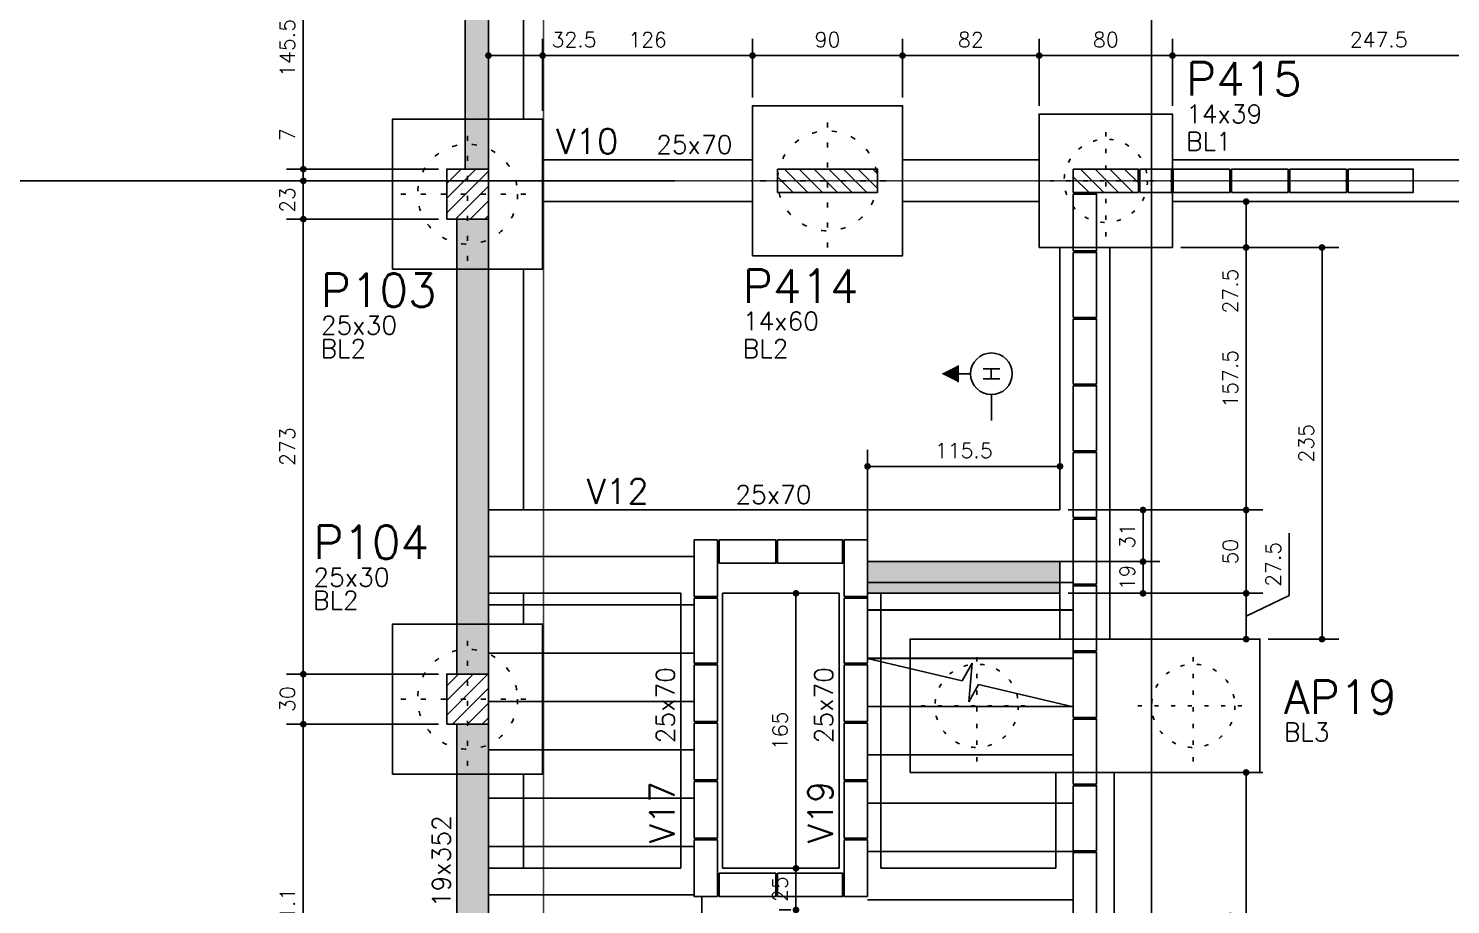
# Model space of a CAD drawing. Extents: x -856 to 20282, y 14720 to 28231.
# Drawn here: x 1349 to 2203, y 23840 to 24366 of the extents above; entities that cross this region are included whole.
import ezdxf
from ezdxf.enums import TextEntityAlignment as Align

# ---------------------------------------------------------------- set-up
doc = ezdxf.new("R2010")
doc.units = 0
doc.linetypes.add('AXES', pattern=[0.54, 0.3, -0.08, 0.08, -0.08])
doc.linetypes.add('ESTILO_TQS_0002', pattern=[0.4, 0.1, -0.3])
doc.layers.get('0').update_dxf_attribs({"linetype": 'CONTINUOUS'})
doc.layers.get('Defpoints').update_dxf_attribs({"linetype": 'CONTINUOUS'})
for name, color, linetype in [('228', 2, 'CONTINUOUS'), ('BLOCO', 3, 'CONTINUOUS'), ('COTA', 1, 'CONTINUOUS'), ('EIXOS', 1, 'AXES'), ('ESTACA', 1, 'ESTILO_TQS_0002'), ('H2', 252, 'CONTINUOUS'), ('H4', 254, 'CONTINUOUS'), ('H5', 1, 'CONTINUOUS'), ('LINHA_FINA', 1, 'CONTINUOUS'), ('Linha_media', 4, 'CONTINUOUS'), ('P-D', 2, 'CONTINUOUS'), ('P-N', 5, 'CONTINUOUS'), ('P-S', 5, 'CONTINUOUS'), ('PENA_2', 2, 'CONTINUOUS'), ('PENA_3', 3, 'CONTINUOUS'), ('PENA_5', 5, 'CONTINUOUS'), ('PIL-N', 4, 'CONTINUOUS'), ('PROJ', 252, 'CONTINUOUS'), ('VIG-D', 2, 'CONTINUOUS'), ('VIG-N', 4, 'CONTINUOUS'), ('VIGA', 3, 'CONTINUOUS'), ('VIGAT', 3, 'ESTILO_TQS_0002')]:
    doc.layers.add(name, color=color, linetype=linetype)
doc.styles.add('COTA', font='romans.shx')
doc.styles.add('ROMANS', font='ROMANS')
doc.styles.get("Standard").update_dxf_attribs({"font": 'ROMANS.SHX'})
doc.dimstyles.new('forma', dxfattribs={"dimscale": 5, "dimtxt": 1.8, "dimasz": 0.8, "dimexe": 2, "dimexo": 1, "dimgap": 1, "dimtad": 1, "dimdec": 1, "dimzin": 9, "dimdsep": 46, "dimtxsty": 'COTA', "dimblk1": 'DOT', "dimblk2": 'DOT', "dimsah": 1, "dimcen": 0, "dimdle": 1, "dimclrd": 256, "dimclre": 256, "dimclrt": 2, "dimadec": 0, "dimazin": 0, "dimtfac": 1, "dimtdec": 0, "dimtmove": 0, "dimatfit": 3, "dimfxl": 1, "dimtolj": 1, "dimtzin": 0, "dimarcsym": 0})

# ---------------------------------------------------------------- blocks, each defined once
blk = doc.blocks.new('_EST50')
at = {"layer": 'ESTACA', "linetype": 'ESTILO_TQS_0002'}
for p, q in [((0, -1.333), (0, 1.333)), ((-1.333, 0), (1.333, 0))]:
    blk.add_line(p, q, dxfattribs=at)
blk.add_circle((0, 0), 1, dxfattribs=at)
blk = doc.blocks.new('_EST60')
at = {"layer": 'ESTACA', "linetype": 'ESTILO_TQS_0002'}
for p, q in [((0, -1.333), (0, 1.333)), ((-1.333, 0), (1.333, 0))]:
    blk.add_line(p, q, dxfattribs=at)
blk.add_circle((0, 0), 1, dxfattribs=at)
blk = doc.blocks.new('_Dot')
at = {"color": 0, "linetype": 'ByBlock', "lineweight": -2}
blk.add_line((-0.5, 0), (-1, 0), dxfattribs=at)
at = {"color": 0, "linetype": 'ByBlock', "const_width": 0.5}
blk.add_lwpolyline([(-0.25, 0, 1), (0.25, 0, 1)], format="xyb", close=True, dxfattribs=at)
blk = doc.blocks.new('*D81')
at = {"layer": 'COTA', "lineweight": -2, "transparency": 16777216}
for p, q in [((1595.51, 23948.59), (1504.42, 23948.59)), ((1514.42, 23721.46), (1514.42, 23944.59)), ((1595.51, 23717.46), (1504.42, 23717.46))]:
    blk.add_line(p, q, dxfattribs=at)
at = {"layer": 'Defpoints', "color": 0, "transparency": 16777216}
for p in [(1514.42, 23948.59), (1600.51, 23948.59), (1600.51, 23717.46)]:
    blk.add_point(p, dxfattribs=at)
at = {"layer": 'COTA', "lineweight": -2, "transparency": 16777216, "xscale": 4, "yscale": 4, "zscale": 4}
for p, rotation in [((1514.42, 23948.59), 90), ((1514.42, 23717.46), 270)]:
    blk.add_blockref('_Dot', p, dxfattribs=dict(at, rotation=rotation))
at = {"layer": 'COTA', "color": 2, "transparency": 16777216, "insert": (1504.92, 23833.03), "char_height": 9, "attachment_point": 5, "rotation": 90, "style": 'COTA'}
blk.add_mtext('\\A1;231.1 ', dxfattribs=at)
blk = doc.blocks.new('*D82')
at = {"layer": 'COTA', "lineweight": -2, "transparency": 16777216}
for p, q in [((1595.51, 23978.59), (1504.42, 23978.59)), ((1514.42, 23952.59), (1514.42, 23974.59)), ((1595.51, 23948.59), (1504.42, 23948.59))]:
    blk.add_line(p, q, dxfattribs=at)
at = {"layer": 'Defpoints', "color": 0, "transparency": 16777216}
for p in [(1514.42, 23978.59), (1600.51, 23978.59), (1600.51, 23948.59)]:
    blk.add_point(p, dxfattribs=at)
at = {"layer": 'COTA', "lineweight": -2, "transparency": 16777216, "xscale": 4, "yscale": 4, "zscale": 4}
for p, rotation in [((1514.42, 23978.59), 90), ((1514.42, 23948.59), 270)]:
    blk.add_blockref('_Dot', p, dxfattribs=dict(at, rotation=rotation))
at = {"layer": 'COTA', "color": 2, "transparency": 16777216, "insert": (1504.92, 23963.59), "char_height": 9, "attachment_point": 5, "rotation": 90, "style": 'COTA'}
blk.add_mtext('\\A1;30 ', dxfattribs=at)
blk = doc.blocks.new('*D83')
at = {"layer": 'COTA', "lineweight": -2, "transparency": 16777216}
for p, q in [((1595.51, 24251.59), (1504.42, 24251.59)), ((1514.42, 23982.59), (1514.42, 24247.59)), ((1595.51, 23978.59), (1504.42, 23978.59))]:
    blk.add_line(p, q, dxfattribs=at)
at = {"layer": 'Defpoints', "color": 0, "transparency": 16777216}
for p in [(1514.42, 24251.59), (1600.51, 24251.59), (1600.51, 23978.59)]:
    blk.add_point(p, dxfattribs=at)
at = {"layer": 'COTA', "lineweight": -2, "transparency": 16777216, "xscale": 4, "yscale": 4, "zscale": 4}
for p, rotation in [((1514.42, 24251.59), 90), ((1514.42, 23978.59), 270)]:
    blk.add_blockref('_Dot', p, dxfattribs=dict(at, rotation=rotation))
at = {"layer": 'COTA', "color": 2, "transparency": 16777216, "insert": (1504.92, 24115.09), "char_height": 9, "attachment_point": 5, "rotation": 90, "style": 'COTA'}
blk.add_mtext('\\A1;273 ', dxfattribs=at)
blk = doc.blocks.new('*D84')
at = {"layer": 'COTA', "lineweight": -2, "transparency": 16777216}
for p, q in [((1514.42, 24310.23), (1514.42, 24281.59)), ((1514.42, 24285.59), (1514.42, 24289.59)), ((1595.51, 24281.59), (1504.42, 24281.59)), ((1514.42, 24274.59), (1514.42, 24281.59)), ((1514.42, 24274.59), (1514.42, 24281.59)), ((1521.62, 24274.59), (1504.42, 24274.59)), ((1514.42, 24270.59), (1514.42, 24266.59))]:
    blk.add_line(p, q, dxfattribs=at)
at = {"layer": 'Defpoints', "color": 0, "transparency": 16777216}
for p in [(1514.42, 24281.59), (1600.51, 24281.59), (1526.62, 24274.59)]:
    blk.add_point(p, dxfattribs=at)
at = {"layer": 'COTA', "lineweight": -2, "transparency": 16777216, "xscale": 4, "yscale": 4, "zscale": 4}
for p, rotation in [((1514.42, 24281.59), 270), ((1514.42, 24274.59), 90)]:
    blk.add_blockref('_Dot', p, dxfattribs=dict(at, rotation=rotation))
at = {"layer": 'COTA', "color": 2, "transparency": 16777216, "insert": (1504.92, 24302.23), "char_height": 9, "attachment_point": 5, "rotation": 90, "style": 'COTA'}
blk.add_mtext('\\A1;7 ', dxfattribs=at)
blk = doc.blocks.new('*D85')
at = {"layer": 'COTA', "lineweight": -2, "transparency": 16777216}
for p, q in [((1538.67, 24427.09), (1504.42, 24427.09)), ((1514.42, 24285.59), (1514.42, 24423.09)), ((1595.51, 24281.59), (1504.42, 24281.59))]:
    blk.add_line(p, q, dxfattribs=at)
at = {"layer": 'Defpoints', "color": 0, "transparency": 16777216}
for p in [(1514.42, 24427.09), (1543.67, 24427.09), (1600.51, 24281.59)]:
    blk.add_point(p, dxfattribs=at)
at = {"layer": 'COTA', "lineweight": -2, "transparency": 16777216, "xscale": 4, "yscale": 4, "zscale": 4}
for p, rotation in [((1514.42, 24427.09), 90), ((1514.42, 24281.59), 270)]:
    blk.add_blockref('_Dot', p, dxfattribs=dict(at, rotation=rotation))
at = {"layer": 'COTA', "color": 2, "transparency": 16777216, "insert": (1504.92, 24354.34), "char_height": 9, "attachment_point": 5, "rotation": 90, "style": 'COTA'}
blk.add_mtext('\\A1;145.5 ', dxfattribs=at)
blk = doc.blocks.new('*D154')
at = {"layer": 'COTA', "lineweight": -2, "transparency": 16777216}
for p, q in [((1813.72, 23862.09), (1820.07, 23862.09)), ((1810.07, 23841.09), (1810.07, 23858.09)), ((1807.02, 23837.09), (1800.07, 23837.09))]:
    blk.add_line(p, q, dxfattribs=at)
at = {"layer": 'Defpoints', "color": 0, "transparency": 16777216}
for p in [(1808.72, 23862.09), (1810.07, 23862.09), (1812.02, 23837.09)]:
    blk.add_point(p, dxfattribs=at)
at = {"layer": 'COTA', "lineweight": -2, "transparency": 16777216, "xscale": 4, "yscale": 4, "zscale": 4}
for p, rotation in [((1810.07, 23862.09), 90), ((1810.07, 23837.09), 270)]:
    blk.add_blockref('_Dot', p, dxfattribs=dict(at, rotation=rotation))
at = {"layer": 'COTA', "color": 2, "transparency": 16777216, "insert": (1800.57, 23849.59), "char_height": 9, "attachment_point": 5, "rotation": 90, "style": 'COTA'}
blk.add_mtext('\\A1;25 ', dxfattribs=at)
blk = doc.blocks.new('*D155')
at = {"layer": 'COTA', "lineweight": -2, "transparency": 16777216}
for p, q in [((1813.72, 24027.08), (1820.07, 24027.08)), ((1810.07, 23866.09), (1810.07, 24023.08)), ((1813.72, 23862.09), (1820.07, 23862.09))]:
    blk.add_line(p, q, dxfattribs=at)
at = {"layer": 'Defpoints', "color": 0, "transparency": 16777216}
for p in [(1808.72, 24027.08), (1810.07, 24027.08), (1808.72, 23862.09)]:
    blk.add_point(p, dxfattribs=at)
at = {"layer": 'COTA', "lineweight": -2, "transparency": 16777216, "xscale": 4, "yscale": 4, "zscale": 4}
for p, rotation in [((1810.07, 24027.08), 90), ((1810.07, 23862.09), 270)]:
    blk.add_blockref('_Dot', p, dxfattribs=dict(at, rotation=rotation))
at = {"layer": 'COTA', "color": 2, "transparency": 16777216, "insert": (1800.57, 23944.59), "char_height": 9, "attachment_point": 5, "rotation": 90, "style": 'COTA'}
blk.add_mtext('\\A1;165 ', dxfattribs=at)
blk = doc.blocks.new('*D157')
at = {"layer": 'COTA', "lineweight": -2, "transparency": 16777216}
for p, q in [((2080.22, 23733.59), (2080.22, 23915.59)), ((2085.22, 23919.59), (2090.22, 23919.59)), ((2033.51, 23729.59), (2090.22, 23729.59))]:
    blk.add_line(p, q, dxfattribs=at)
at = {"layer": 'Defpoints', "color": 0, "transparency": 16777216}
for p in [(2080.22, 23919.59), (2080.22, 23919.59), (2028.51, 23729.59)]:
    blk.add_point(p, dxfattribs=at)
at = {"layer": 'COTA', "lineweight": -2, "transparency": 16777216, "xscale": 4, "yscale": 4, "zscale": 4}
for p, rotation in [((2080.22, 23919.59), 90), ((2080.22, 23729.59), 270)]:
    blk.add_blockref('_Dot', p, dxfattribs=dict(at, rotation=rotation))
at = {"layer": 'COTA', "color": 2, "transparency": 16777216, "insert": (2070.72, 23824.59), "char_height": 9, "attachment_point": 5, "rotation": 90, "style": 'COTA'}
blk.add_mtext('\\A1;190 ', dxfattribs=at)
blk = doc.blocks.new('*D158')
at = {"layer": 'COTA', "lineweight": -2, "transparency": 16777216}
for p, q in [((2105.98, 24025.73), (2105.98, 24063.15)), ((1973.51, 24027.08), (2090.22, 24027.08)), ((2080.22, 24013.34), (2105.98, 24025.73)), ((2080.22, 24003.59), (2080.22, 24023.08)), ((2076.2, 23999.59), (2070.22, 23999.59))]:
    blk.add_line(p, q, dxfattribs=at)
at = {"layer": 'Defpoints', "color": 0, "transparency": 16777216}
for p in [(1968.51, 24027.08), (2080.22, 24027.08), (2081.2, 23999.59)]:
    blk.add_point(p, dxfattribs=at)
at = {"layer": 'COTA', "lineweight": -2, "transparency": 16777216, "xscale": 4, "yscale": 4, "zscale": 4}
for p, rotation in [((2080.22, 24027.08), 90), ((2080.22, 23999.59), 270)]:
    blk.add_blockref('_Dot', p, dxfattribs=dict(at, rotation=rotation))
at = {"layer": 'COTA', "color": 2, "transparency": 16777216, "insert": (2096.48, 24044.44), "char_height": 9, "attachment_point": 5, "rotation": 90, "style": 'COTA'}
blk.add_mtext('\\A1;27.5 ', dxfattribs=at)
blk = doc.blocks.new('*D159')
at = {"layer": 'COTA', "lineweight": -2, "transparency": 16777216}
for p, q in [((2080.22, 24238.59), (2080.22, 24258.09)), ((2083.78, 24262.09), (2090.22, 24262.09)), ((2041.01, 24234.59), (2090.22, 24234.59)), ((2080.22, 24189.72), (2080.22, 24234.59))]:
    blk.add_line(p, q, dxfattribs=at)
at = {"layer": 'Defpoints', "color": 0, "transparency": 16777216}
for p in [(2078.78, 24262.09), (2080.22, 24262.09), (2036.01, 24234.59)]:
    blk.add_point(p, dxfattribs=at)
at = {"layer": 'COTA', "lineweight": -2, "transparency": 16777216, "xscale": 4, "yscale": 4, "zscale": 4}
for p, rotation in [((2080.22, 24262.09), 90), ((2080.22, 24234.59), 270)]:
    blk.add_blockref('_Dot', p, dxfattribs=dict(at, rotation=rotation))
at = {"layer": 'COTA', "color": 2, "transparency": 16777216, "insert": (2070.72, 24208.43), "char_height": 9, "attachment_point": 5, "rotation": 90, "style": 'COTA'}
blk.add_mtext('\\A1;27.5 ', dxfattribs=at)
blk = doc.blocks.new('*D160')
at = {"layer": 'COTA', "lineweight": -2, "transparency": 16777216}
for p, q in [((1973.51, 24077.08), (2090.22, 24077.08)), ((2080.22, 24031.08), (2080.22, 24073.08)), ((1973.51, 24027.08), (2090.22, 24027.08))]:
    blk.add_line(p, q, dxfattribs=at)
at = {"layer": 'Defpoints', "color": 0, "transparency": 16777216}
for p in [(1968.51, 24077.08), (2080.22, 24077.08), (1968.51, 24027.08)]:
    blk.add_point(p, dxfattribs=at)
at = {"layer": 'COTA', "lineweight": -2, "transparency": 16777216, "xscale": 4, "yscale": 4, "zscale": 4}
for p, rotation in [((2080.22, 24077.08), 90), ((2080.22, 24027.08), 270)]:
    blk.add_blockref('_Dot', p, dxfattribs=dict(at, rotation=rotation))
at = {"layer": 'COTA', "color": 2, "transparency": 16777216, "insert": (2070.72, 24052.08), "char_height": 9, "attachment_point": 5, "rotation": 90, "style": 'COTA'}
blk.add_mtext('\\A1;50 ', dxfattribs=at)
blk = doc.blocks.new('*D117')
at = {"layer": 'COTA', "lineweight": -2, "transparency": 16777216}
for p, q in [((1956.01, 24319.59), (1956.01, 24359.74)), ((2036.01, 24319.59), (2036.01, 24359.74)), ((1960.01, 24349.74), (2032.01, 24349.74))]:
    blk.add_line(p, q, dxfattribs=at)
at = {"layer": 'Defpoints', "color": 0, "transparency": 16777216}
for p in [(2036.01, 24349.74), (1956.01, 24314.59), (2036.01, 24314.59)]:
    blk.add_point(p, dxfattribs=at)
at = {"layer": 'COTA', "lineweight": -2, "transparency": 16777216, "xscale": 4, "yscale": 4, "zscale": 4, "rotation": 180}
blk.add_blockref('_Dot', (1956.01, 24349.74), dxfattribs=at)
at = {"layer": 'COTA', "lineweight": -2, "transparency": 16777216, "xscale": 4, "yscale": 4, "zscale": 4}
blk.add_blockref('_Dot', (2036.01, 24349.74), dxfattribs=at)
at = {"layer": 'COTA', "color": 2, "transparency": 16777216, "insert": (1996.01, 24359.24), "char_height": 9, "attachment_point": 5, "style": 'COTA'}
blk.add_mtext('\\A1;80 ', dxfattribs=at)
blk = doc.blocks.new('*D118')
at = {"layer": 'COTA', "lineweight": -2, "transparency": 16777216}
for p, q in [((2036.01, 24319.59), (2036.01, 24359.74)), ((2283.51, 24319.59), (2283.51, 24359.74)), ((2040.01, 24349.74), (2279.51, 24349.74))]:
    blk.add_line(p, q, dxfattribs=at)
at = {"layer": 'Defpoints', "color": 0, "transparency": 16777216}
for p in [(2283.51, 24349.74), (2036.01, 24314.59), (2283.51, 24314.59)]:
    blk.add_point(p, dxfattribs=at)
at = {"layer": 'COTA', "lineweight": -2, "transparency": 16777216, "xscale": 4, "yscale": 4, "zscale": 4, "rotation": 180}
blk.add_blockref('_Dot', (2036.01, 24349.74), dxfattribs=at)
at = {"layer": 'COTA', "lineweight": -2, "transparency": 16777216, "xscale": 4, "yscale": 4, "zscale": 4}
blk.add_blockref('_Dot', (2283.51, 24349.74), dxfattribs=at)
at = {"layer": 'COTA', "color": 2, "transparency": 16777216, "insert": (2159.76, 24359.24), "char_height": 9, "attachment_point": 5, "style": 'COTA'}
blk.add_mtext('\\A1;247.5 ', dxfattribs=at)
blk = doc.blocks.new('*D23')
at = {"layer": 'COTA', "lineweight": -2, "transparency": 16777216}
for p, q in [((2041.01, 24234.59), (2135.75, 24234.59)), ((2125.75, 24003.59), (2125.75, 24230.59)), ((2093.51, 23999.59), (2135.75, 23999.59))]:
    blk.add_line(p, q, dxfattribs=at)
at = {"layer": 'Defpoints', "color": 0, "transparency": 16777216}
for p in [(2036.01, 24234.59), (2125.75, 24234.59), (2088.51, 23999.59)]:
    blk.add_point(p, dxfattribs=at)
at = {"layer": 'COTA', "lineweight": -2, "transparency": 16777216, "xscale": 4, "yscale": 4, "zscale": 4}
for p, rotation in [((2125.75, 24234.59), 90), ((2125.75, 23999.59), 270)]:
    blk.add_blockref('_Dot', p, dxfattribs=dict(at, rotation=rotation))
at = {"layer": 'COTA', "color": 2, "transparency": 16777216, "insert": (2116.25, 24117.09), "char_height": 9, "attachment_point": 5, "rotation": 90, "style": 'COTA'}
blk.add_mtext('\\A1;235 ', dxfattribs=at)
blk = doc.blocks.new('*D42')
at = {"layer": 'COTA', "lineweight": -2, "transparency": 16777216}
for p, q in [((1521.62, 24274.59), (1504.42, 24274.59)), ((1514.42, 24270.59), (1514.42, 24255.59)), ((1595.51, 24251.59), (1504.42, 24251.59))]:
    blk.add_line(p, q, dxfattribs=at)
at = {"layer": 'Defpoints', "color": 0, "transparency": 16777216}
for p in [(1526.62, 24274.59), (1514.42, 24251.59), (1600.51, 24251.59)]:
    blk.add_point(p, dxfattribs=at)
at = {"layer": 'COTA', "lineweight": -2, "transparency": 16777216, "xscale": 4, "yscale": 4, "zscale": 4}
for p, rotation in [((1514.42, 24274.59), 90), ((1514.42, 24251.59), 270)]:
    blk.add_blockref('_Dot', p, dxfattribs=dict(at, rotation=rotation))
at = {"layer": 'COTA', "color": 2, "transparency": 16777216, "insert": (1504.92, 24263.09), "char_height": 9, "attachment_point": 5, "rotation": 90, "style": 'COTA'}
blk.add_mtext('\\A1;23 ', dxfattribs=at)
blk = doc.blocks.new('seção_dir')
at = {"layer": 'Linha_media'}
for p, q in [((-1, 4), (1, 4)), ((0, 2.5), (0, 4)), ((-5.62, 0), (-2.5, 0))]:
    blk.add_line(p, q, dxfattribs=at)
blk.add_circle((0, 0), 2.5, dxfattribs=at)
blk.add_solid([(-1, 4), (0, 6), (1, 4)], dxfattribs=at)
blk = doc.blocks.new('atrib_seção')
at = {"layer": 'Linha_media', "style": 'ROMANS'}
blk.add_attdef('X', text='', height=2, dxfattribs=at).set_placement((0, 0), align=Align.MIDDLE)
blk = doc.blocks.new('interrup')
at = {"layer": 'LINHA_FINA'}
for p, q in [((-1, 0), (-0.33, 2.31)), ((0.33, -2.31), (-0.33, 2.31)), ((1, 0), (0.33, -2.31))]:
    blk.add_line(p, q, dxfattribs=at)
blk = doc.blocks.new('*D172')
at = {"layer": 'COTA', "lineweight": -2, "transparency": 16777216}
for p, q in [((1874.01, 24324.59), (1874.01, 24359.74)), ((1956.01, 24319.59), (1956.01, 24359.74)), ((1952.01, 24349.74), (1878.01, 24349.74))]:
    blk.add_line(p, q, dxfattribs=at)
at = {"layer": 'Defpoints', "color": 0, "transparency": 16777216}
for p in [(1874.01, 24349.74), (1874.01, 24319.59), (1956.01, 24314.59)]:
    blk.add_point(p, dxfattribs=at)
at = {"layer": 'COTA', "lineweight": -2, "transparency": 16777216, "xscale": 4, "yscale": 4, "zscale": 4, "rotation": 180}
blk.add_blockref('_Dot', (1874.01, 24349.74), dxfattribs=at)
at = {"layer": 'COTA', "lineweight": -2, "transparency": 16777216, "xscale": 4, "yscale": 4, "zscale": 4}
blk.add_blockref('_Dot', (1956.01, 24349.74), dxfattribs=at)
at = {"layer": 'COTA', "color": 2, "transparency": 16777216, "insert": (1915.01, 24359.24), "char_height": 9, "attachment_point": 5, "style": 'COTA'}
blk.add_mtext('\\A1;82 ', dxfattribs=at)
blk = doc.blocks.new('*D173')
at = {"layer": 'COTA', "lineweight": -2, "transparency": 16777216}
for p, q in [((1784.01, 24324.59), (1784.01, 24359.74)), ((1874.01, 24324.59), (1874.01, 24359.74)), ((1870.01, 24349.74), (1788.01, 24349.74))]:
    blk.add_line(p, q, dxfattribs=at)
at = {"layer": 'Defpoints', "color": 0, "transparency": 16777216}
for p in [(1784.01, 24349.74), (1784.01, 24319.59), (1874.01, 24319.59)]:
    blk.add_point(p, dxfattribs=at)
at = {"layer": 'COTA', "lineweight": -2, "transparency": 16777216, "xscale": 4, "yscale": 4, "zscale": 4, "rotation": 180}
blk.add_blockref('_Dot', (1784.01, 24349.74), dxfattribs=at)
at = {"layer": 'COTA', "lineweight": -2, "transparency": 16777216, "xscale": 4, "yscale": 4, "zscale": 4}
blk.add_blockref('_Dot', (1874.01, 24349.74), dxfattribs=at)
at = {"layer": 'COTA', "color": 2, "transparency": 16777216, "insert": (1829.01, 24359.24), "char_height": 9, "attachment_point": 5, "style": 'COTA'}
blk.add_mtext('\\A1;90 ', dxfattribs=at)
blk = doc.blocks.new('*D174')
at = {"layer": 'COTA', "lineweight": -2, "transparency": 16777216}
for p, q in [((1658.01, 24316.59), (1658.01, 24359.74)), ((1784.01, 24324.59), (1784.01, 24359.74)), ((1780.01, 24349.74), (1662.01, 24349.74))]:
    blk.add_line(p, q, dxfattribs=at)
at = {"layer": 'Defpoints', "color": 0, "transparency": 16777216}
for p in [(1658.01, 24349.74), (1784.01, 24319.59), (1658.01, 24311.59)]:
    blk.add_point(p, dxfattribs=at)
at = {"layer": 'COTA', "lineweight": -2, "transparency": 16777216, "xscale": 4, "yscale": 4, "zscale": 4, "rotation": 180}
blk.add_blockref('_Dot', (1658.01, 24349.74), dxfattribs=at)
at = {"layer": 'COTA', "lineweight": -2, "transparency": 16777216, "xscale": 4, "yscale": 4, "zscale": 4}
blk.add_blockref('_Dot', (1784.01, 24349.74), dxfattribs=at)
at = {"layer": 'COTA', "color": 2, "transparency": 16777216, "insert": (1721.01, 24359.24), "char_height": 9, "attachment_point": 5, "style": 'COTA'}
blk.add_mtext('\\A1;126 ', dxfattribs=at)
blk = doc.blocks.new('*D175')
at = {"layer": 'COTA', "lineweight": -2, "transparency": 16777216}
for p, q in [((1625.51, 24337.35), (1625.51, 24359.74)), ((1658.01, 24316.59), (1658.01, 24359.74)), ((1654.01, 24349.74), (1629.51, 24349.74))]:
    blk.add_line(p, q, dxfattribs=at)
at = {"layer": 'Defpoints', "color": 0, "transparency": 16777216}
for p in [(1625.51, 24349.74), (1625.51, 24332.35), (1658.01, 24311.59)]:
    blk.add_point(p, dxfattribs=at)
at = {"layer": 'COTA', "lineweight": -2, "transparency": 16777216, "xscale": 4, "yscale": 4, "zscale": 4, "rotation": 180}
blk.add_blockref('_Dot', (1625.51, 24349.74), dxfattribs=at)
at = {"layer": 'COTA', "lineweight": -2, "transparency": 16777216, "xscale": 4, "yscale": 4, "zscale": 4}
blk.add_blockref('_Dot', (1658.01, 24349.74), dxfattribs=at)
at = {"layer": 'COTA', "color": 2, "transparency": 16777216, "insert": (1676.9, 24359.24), "char_height": 9, "attachment_point": 5, "style": 'COTA'}
blk.add_mtext('\\A1;32.5 ', dxfattribs=at)
blk = doc.blocks.new('A$C93549396')
at = {"layer": 'PROJ'}
for p, q in [((123.5, 371.53), (0, 371.53)), ((227.5, 368.53), (351, 368.53)), ((123.5, 342.53), (0, 342.53)), ((227.5, 339.53), (351, 339.53)), ((123.5, 313.53), (0, 313.53)), ((227.5, 310.53), (351, 310.53)), ((123.5, 284.53), (0, 284.53)), ((227.5, 281.53), (351, 281.53)), ((123.5, 255.53), (0, 255.53)), ((227.5, 252.53), (351, 252.53)), ((123.5, 226.53), (0, 226.53)), ((227.5, 223.53), (351, 223.53)), ((123.5, 197.53), (0, 197.53)), ((227.5, 194.53), (351, 194.53)), ((123.5, 168.53), (0, 168.53)), ((128, 167.54), (128, 44.04)), ((227.5, 165.53), (351, 165.53))]:
    blk.add_line(p, q, dxfattribs=at)
for points in [[(391, 604.04), (410, 604.04), (410, 590.04), (391, 590.04), (391, 604.04)], [(445, 604.04), (411, 604.04), (411, 590.04), (445, 590.04), (445, 604.04)], [(480, 604.04), (446, 604.04), (446, 590.04), (480, 590.04), (480, 604.04)], [(515, 604.04), (481, 604.04), (481, 590.04), (515, 590.04), (515, 604.04)], [(516, 590.04), (555, 590.04), (555, 604.04), (516, 604.04), (516, 590.04)], [(351, 555.04), (351, 589.04), (365, 589.04), (365, 555.04), (351, 555.04)], [(365, 515.04), (365, 554.04), (351, 554.04), (351, 515.04), (365, 515.04)], [(365, 475.04), (365, 514.04), (351, 514.04), (351, 475.04), (365, 475.04)], [(365, 435.04), (365, 474.04), (351, 474.04), (351, 435.04), (365, 435.04)], [(365, 395.04), (365, 434.04), (351, 434.04), (351, 395.04), (365, 395.04)], [(365, 355.04), (365, 394.04), (351, 394.04), (351, 355.04), (365, 355.04)], [(137.5, 381.54), (137.5, 347.54), (123.5, 347.54), (123.5, 381.54), (137.5, 381.54)], [(172.5, 381.54), (138.5, 381.54), (138.5, 367.54), (172.5, 367.54), (172.5, 381.54)], [(173.5, 381.54), (212.5, 381.54), (212.5, 367.54), (173.5, 367.54), (173.5, 381.54)], [(227.5, 381.54), (227.5, 347.54), (213.5, 347.54), (213.5, 381.54), (227.5, 381.54)], [(365, 315.04), (365, 354.04), (351, 354.04), (351, 315.04), (365, 315.04)], [(137.5, 307.54), (137.5, 346.54), (123.5, 346.54), (123.5, 307.54), (137.5, 307.54)], [(227.5, 307.54), (227.5, 346.54), (213.5, 346.54), (213.5, 307.54), (227.5, 307.54)], [(365, 275.04), (365, 314.04), (351, 314.04), (351, 275.04), (365, 275.04)], [(137.5, 272.54), (137.5, 306.54), (123.5, 306.54), (123.5, 272.54), (137.5, 272.54)], [(227.5, 272.54), (227.5, 306.54), (213.5, 306.54), (213.5, 272.54), (227.5, 272.54)], [(365, 235.04), (365, 274.04), (351, 274.04), (351, 235.04), (365, 235.04)], [(137.5, 237.54), (137.5, 271.54), (123.5, 271.54), (123.5, 237.54), (137.5, 237.54)], [(227.5, 237.54), (227.5, 271.54), (213.5, 271.54), (213.5, 237.54), (227.5, 237.54)], [(137.5, 202.54), (137.5, 236.54), (123.5, 236.54), (123.5, 202.54), (137.5, 202.54)], [(227.5, 202.54), (227.5, 236.54), (213.5, 236.54), (213.5, 202.54), (227.5, 202.54)], [(365, 195.04), (365, 234.04), (351, 234.04), (351, 195.04), (365, 195.04)], [(137.5, 167.54), (137.5, 201.54), (123.5, 201.54), (123.5, 167.54), (137.5, 167.54)], [(227.5, 167.54), (227.5, 201.54), (213.5, 201.54), (213.5, 167.54), (227.5, 167.54)], [(365, 155.04), (365, 194.04), (351, 194.04), (351, 155.04), (365, 155.04)], [(172.5, 181.54), (138.5, 181.54), (138.5, 167.54), (172.5, 167.54), (172.5, 181.54)], [(173.5, 167.54), (212.5, 167.54), (212.5, 181.54), (173.5, 181.54), (173.5, 167.54)]]:
    blk.add_lwpolyline(points, dxfattribs=at)
blk = doc.blocks.new('*D182')
at = {"layer": 'COTA', "lineweight": -2, "transparency": 16777216}
for p, q in [((2041.01, 24234.59), (2090.22, 24234.59)), ((2080.22, 24081.08), (2080.22, 24230.59)), ((1973.51, 24077.08), (2090.22, 24077.08))]:
    blk.add_line(p, q, dxfattribs=at)
at = {"layer": 'Defpoints', "color": 0, "transparency": 16777216}
for p in [(2036.01, 24234.59), (2080.22, 24234.59), (1968.51, 24077.08)]:
    blk.add_point(p, dxfattribs=at)
at = {"layer": 'COTA', "lineweight": -2, "transparency": 16777216, "xscale": 4, "yscale": 4, "zscale": 4}
for p, rotation in [((2080.22, 24234.59), 90), ((2080.22, 24077.08), 270)]:
    blk.add_blockref('_Dot', p, dxfattribs=dict(at, rotation=rotation))
at = {"layer": 'COTA', "color": 2, "transparency": 16777216, "insert": (2070.72, 24155.84), "char_height": 9, "attachment_point": 5, "rotation": 90, "style": 'COTA'}
blk.add_mtext('\\A1;157.5 ', dxfattribs=at)
blk = doc.blocks.new('*D187')
at = {"layer": 'COTA', "lineweight": -2, "transparency": 16777216}
for p, q in [((1853.01, 24051.08), (1853.01, 24113.27)), ((1968.51, 24101.84), (1968.51, 24113.27)), ((1964.51, 24103.27), (1857.01, 24103.27))]:
    blk.add_line(p, q, dxfattribs=at)
at = {"layer": 'Defpoints', "color": 0, "transparency": 16777216}
for p in [(1853.01, 24103.27), (1968.51, 24096.84), (1853.01, 24046.08)]:
    blk.add_point(p, dxfattribs=at)
at = {"layer": 'COTA', "lineweight": -2, "transparency": 16777216, "xscale": 4, "yscale": 4, "zscale": 4, "rotation": 180}
blk.add_blockref('_Dot', (1853.01, 24103.27), dxfattribs=at)
at = {"layer": 'COTA', "lineweight": -2, "transparency": 16777216, "xscale": 4, "yscale": 4, "zscale": 4}
blk.add_blockref('_Dot', (1968.51, 24103.27), dxfattribs=at)
at = {"layer": 'COTA', "color": 2, "transparency": 16777216, "insert": (1910.76, 24112.77), "char_height": 9, "attachment_point": 5, "style": 'COTA'}
blk.add_mtext('\\A1;115.5 ', dxfattribs=at)
blk = doc.blocks.new('*D188')
at = {"layer": 'COTA', "lineweight": -2, "transparency": 16777216}
for p, q in [((1973.51, 24046.08), (2028.34, 24046.08)), ((2018.34, 24031.08), (2018.34, 24042.08)), ((1973.51, 24027.08), (2028.34, 24027.08))]:
    blk.add_line(p, q, dxfattribs=at)
at = {"layer": 'Defpoints', "color": 0, "transparency": 16777216}
for p in [(1968.51, 24046.08), (2018.34, 24046.08), (1968.51, 24027.08)]:
    blk.add_point(p, dxfattribs=at)
at = {"layer": 'COTA', "lineweight": -2, "transparency": 16777216, "xscale": 4, "yscale": 4, "zscale": 4}
for p, rotation in [((2018.34, 24046.08), 90), ((2018.34, 24027.08), 270)]:
    blk.add_blockref('_Dot', p, dxfattribs=dict(at, rotation=rotation))
at = {"layer": 'COTA', "color": 2, "transparency": 16777216, "insert": (2008.84, 24036.58), "char_height": 9, "attachment_point": 5, "rotation": 90, "style": 'COTA'}
blk.add_mtext('\\A1;19 ', dxfattribs=at)
blk = doc.blocks.new('*D189')
at = {"layer": 'COTA', "lineweight": -2, "transparency": 16777216}
for p, q in [((2026.87, 24077.08), (2008.34, 24077.08)), ((2018.34, 24050.08), (2018.34, 24073.08)), ((2023.34, 24046.08), (2008.34, 24046.08))]:
    blk.add_line(p, q, dxfattribs=at)
at = {"layer": 'Defpoints', "color": 0, "transparency": 16777216}
for p in [(2018.34, 24077.08), (2031.87, 24077.08), (2028.34, 24046.08)]:
    blk.add_point(p, dxfattribs=at)
at = {"layer": 'COTA', "lineweight": -2, "transparency": 16777216, "xscale": 4, "yscale": 4, "zscale": 4}
for p, rotation in [((2018.34, 24077.08), 90), ((2018.34, 24046.08), 270)]:
    blk.add_blockref('_Dot', p, dxfattribs=dict(at, rotation=rotation))
at = {"layer": 'COTA', "color": 2, "transparency": 16777216, "insert": (2008.84, 24061.58), "char_height": 9, "attachment_point": 5, "rotation": 90, "style": 'COTA'}
blk.add_mtext('\\A1;31 ', dxfattribs=at)

msp = doc.modelspace()

# ---------------------------------------------------------------- hatches: boundary and pattern name
at = {"layer": 'H2'}
for points in [[(1625.51, 24427.09), (1640.51, 24427.09), (1640.51, 24439.59), (1491.51, 24439.59), (1491.51, 24427.09), (1611.51, 24427.09), (1611.51, 24281.59), (1625.51, 24281.59)], [(1606.51, 23978.59), (1625.51, 23978.59), (1625.51, 24251.59), (1606.51, 24251.59)], [(1625.51, 23948.59), (1606.51, 23948.59), (1606.51, 23717.46), (1625.51, 23717.46)]]:
    msp.add_hatch(color=256, dxfattribs=at).paths.add_polyline_path(points)
at = {"layer": 'H4'}
for points in [[(1968.51, 24033.52), (1968.51, 24046.08), (1853.01, 24046.08), (1853.01, 24033.52)], [(1968.51, 24027.08), (1968.51, 24033.52), (1853.01, 24033.52), (1853.01, 24027.08), (1861.01, 24027.08)]]:
    msp.add_hatch(color=256, dxfattribs=at).paths.add_polyline_path(points)
at = {"layer": 'H5'}
h = msp.add_hatch(dxfattribs=at)
h.set_pattern_fill('ANSI31', color=256, scale=50, style=0)
h.set_pattern_definition([(45, (0, -8), (-4.4194174, 4.4194174), [])])
h.paths.add_polyline_path([(1600.51, 24251.59), (1625.51, 24251.59), (1625.51, 24281.59), (1600.51, 24281.59)])
h = msp.add_hatch(dxfattribs=at)
h.set_pattern_fill('ANSI31', color=256, scale=50, angle=90, style=0)
h.set_pattern_definition([(135, (29430.627, 21067.0565), (-4.4194174, -4.4194174), [])])
h.paths.add_polyline_path([(1799, 24281.59), (1799, 24267.59), (1859.02, 24267.59), (1859.01, 24281.59)])
h = msp.add_hatch(dxfattribs=at)
h.set_pattern_fill('ANSI31', color=256, scale=50, angle=90, style=0)
h.set_pattern_definition([(135, (29608.145, 21067.0565), (-4.4194174, -4.4194174), [])])
h.paths.add_polyline_path([(1976.51, 24281.59), (1976.51, 24267.59), (2015.53, 24267.59), (2015.52, 24281.59)])
h = msp.add_hatch(dxfattribs=at)
h.set_pattern_fill('ANSI31', color=256, scale=50, style=0)
h.set_pattern_definition([(45, (0, 0), (-4.4194174, 4.4194174), [])])
h.paths.add_polyline_path([(1600.51, 23948.59), (1625.51, 23948.59), (1625.51, 23978.59), (1600.51, 23978.59)])

# ---------------------------------------------------------------- linework, layer by layer
at = {"layer": 'BLOCO', "linetype": 'Continuous'}
for points in [[(1784.01, 24229.59), (1874.01, 24229.59), (1874.01, 24319.59), (1784.01, 24319.59), (1784.01, 24229.59)], [(1956.01, 24234.59), (2036.01, 24234.59), (2036.01, 24314.59), (1956.01, 24314.59), (1956.01, 24234.59)], [(1568.01, 24221.59), (1658.01, 24221.59), (1658.01, 24311.59), (1568.01, 24311.59), (1568.01, 24221.59)], [(1568.01, 23918.59), (1658.01, 23918.59), (1658.01, 24008.59), (1568.01, 24008.59), (1568.01, 23918.59)], [(1878.51, 23919.59), (2088.51, 23919.59), (2088.51, 23999.59), (1878.51, 23999.59), (1878.51, 23919.59)]]:
    msp.add_lwpolyline(points, dxfattribs=at)
at = {"layer": 'EIXOS', "color": 244, "true_color": 0x991b1e}
for p, q in [((2023.51, 23634.64), (2023.51, 25355.31)), ((1658.51, 23639.51), (1658.51, 25312.65)), ((3416.67, 24274.59), (632.05, 24274.59))]:
    msp.add_line(p, q, dxfattribs=at)
at = {"layer": 'LINHA_FINA'}
for p, q in [((1909.9, 23974.67), (1853.01, 23988.02)), ((1976.51, 23959.02), (1919.63, 23972.38))]:
    msp.add_line(p, q, dxfattribs=at)
at = {"layer": 'P-N', "linetype": 'Continuous'}
for points in [[(1600.51, 24251.59), (1625.51, 24251.59), (1625.51, 24281.59), (1600.51, 24281.59), (1600.51, 24251.59)], [(1600.51, 23948.59), (1625.51, 23948.59), (1625.51, 23978.59), (1600.51, 23978.59), (1600.51, 23948.59)]]:
    msp.add_lwpolyline(points, dxfattribs=at)
at = {"layer": 'P-S'}
for points in [[(1799, 24281.59), (1799, 24267.59), (1859.02, 24267.59), (1859.01, 24281.59), (1799, 24281.59), (1799, 24281.59)], [(1976.51, 24281.59), (1976.51, 24267.59), (2015.53, 24267.59), (2015.52, 24281.59), (1976.51, 24281.59), (1976.51, 24281.59)]]:
    msp.add_lwpolyline(points, dxfattribs=at)
at = {"layer": 'PENA_2'}
for p, q in [((1853.01, 24033.52), (1976.51, 24033.52)), ((1853.01, 23988.02), (1853.01, 24033.52)), ((1976.51, 23959.02), (1976.51, 24033.52)), ((1853.01, 24017.02), (1976.51, 24017.02)), ((1853.01, 23988.02), (1976.51, 23988.02))]:
    msp.add_line(p, q, dxfattribs=at)
at = {"layer": 'PENA_3'}
msp.add_line((1646.51, 24077.08), (1968.51, 24077.08), dxfattribs=at)
at = {"layer": 'PENA_5'}
for points in [[(1538.01, 24660.41), (1538.01, 24446.09), (1640.51, 24446.09), (1640.51, 24427.09), (1625.51, 24427.09), (1625.51, 24281.59), (1611.51, 24281.59), (1611.51, 24427.09), (1491.51, 24427.09), (1491.51, 24446.09), (1519.01, 24446.09), (1519.01, 24659.59)], [(1625.51, 23978.59), (1625.51, 24251.59), (1606.51, 24251.59), (1606.51, 23978.59)], [(1606.51, 23948.59), (1606.51, 23717.46), (1625.51, 23717.46)], [(1625.51, 23717.46), (1625.51, 23948.59)]]:
    msp.add_lwpolyline(points, dxfattribs=at)
at = {"layer": 'VIGA'}
for p, q in [((1646.51, 24311.59), (1646.51, 24402.09)), ((1784.01, 24287.09), (1658.01, 24287.09)), ((1956.01, 24287.09), (1874.01, 24287.09)), ((2283.51, 24287.09), (2036.01, 24287.09)), ((1658.01, 24262.09), (1784.01, 24262.09)), ((1874.01, 24262.09), (1956.01, 24262.09)), ((2036.01, 24262.09), (2283.51, 24262.09)), ((1968.51, 24234.59), (1968.51, 24077.08)), ((1998.51, 24009.59), (1998.51, 24234.59)), ((1646.51, 24077.08), (1646.51, 24221.59)), ((1646.51, 24027.08), (1741.01, 24027.08)), ((1646.51, 24008.59), (1646.51, 24027.08)), ((1741.01, 24027.08), (1741.01, 23862.09)), ((1766.01, 24027.08), (1836.01, 24027.08)), ((1766.01, 23862.09), (1766.01, 24027.08)), ((1836.01, 24027.08), (1836.01, 23862.09)), ((1861.01, 24027.08), (1853.01, 24027.08)), ((1861.01, 23862.09), (1861.01, 24027.08)), ((1861.01, 24027.08), (1968.51, 24027.08)), ((1968.51, 24027.08), (1968.51, 23999.59)), ((1606.51, 24009.59), (1606.51, 24008.59)), ((1998.51, 23999.59), (1998.51, 24009.59)), ((1646.51, 23862.09), (1646.51, 23918.59)), ((1966.01, 23919.59), (1966.01, 23862.09)), ((2001.01, 23849.59), (2001.01, 23919.59)), ((1625.51, 23862.09), (1625.51, 23862.09)), ((1741.01, 23862.09), (1646.51, 23862.09)), ((1836.01, 23862.09), (1766.01, 23862.09)), ((1966.01, 23862.09), (1861.01, 23862.09)), ((2001.01, 23729.59), (2001.01, 23849.59))]:
    msp.add_line(p, q, dxfattribs=at)
msp.add_lwpolyline([(1853.01, 24027.08), (1853.01, 24046.08), (1968.51, 24046.08), (1968.51, 24024.7)], dxfattribs=at)
at = {"layer": 'VIGAT'}
for p, q in [((1646.51, 24077.08), (1625.51, 24077.08)), ((1646.51, 24027.08), (1625.51, 24027.08)), ((1646.51, 23862.09), (1625.51, 23862.09))]:
    msp.add_line(p, q, dxfattribs=at)

# ---------------------------------------------------------------- block references
at = {"layer": '228', "linetype": 'Continuous'}
for name, p, xscale, yscale in [('_EST60', (1829.01, 24274.59), 30, 30), ('_EST60', (1613.01, 24266.59), 30, 30), ('_EST50', (1996.01, 24274.59), 25, 25), ('_EST60', (1613.01, 23963.59), 30, 30), ('_EST50', (1918.51, 23959.59), 25, 25), ('_EST50', (2048.51, 23959.59), 25, 25)]:
    msp.add_blockref(name, p, dxfattribs=dict(at, xscale=xscale, yscale=yscale))
at = {"layer": 'LINHA_FINA', "xscale": 5.000000000000001, "yscale": 5.000000000000001, "zscale": 5.000000000000001, "rotation": 166.78534141}
msp.add_blockref('interrup', (1914.76, 23973.52), dxfattribs=at)
at = {"layer": 'PROJ'}
msp.add_blockref('A$C93549396', (1625.51, 23677.56), dxfattribs=at)
at = {"layer": 'VIGA', "xscale": 5, "yscale": 5, "zscale": 5, "rotation": 90}
msp.add_blockref('seção_dir', (1927.35, 24158.83), dxfattribs=at)
msp.add_blockref('atrib_seção', (1927.35, 24158.83), dxfattribs=at).add_auto_attribs({'X': 'H'})

# ---------------------------------------------------------------- texts
at = {"layer": 'P-D', "linetype": 'Continuous'}
for s, p in [('14x39', (2044.21, 24309.27)), ('BL1', (2044.21, 24292.77)), ('14x60', (1778.17, 24184.9)), ('25x30', (1524.96, 24182.45)), ('BL2', (1524.76, 24168.43)), ('BL2', (1778.17, 24168.4)), ('25x30', (1520.47, 24031.22)), ('BL2', (1520.26, 24017.47)), ('BL3', (2102.9, 23938.32))]:
    msp.add_text(s, height=11, dxfattribs=at).set_placement(p)
at = {"layer": 'PIL-N', "linetype": 'Continuous'}
for s, p in [('P415', (2044.21, 24325.77)), ('P414', (1778.17, 24201.4)), ('P103', (1524.96, 24198.95)), ('P104', (1520.47, 24047.72)), ('AP19', (2102.9, 23954.82))]:
    msp.add_text(s, height=20, dxfattribs=at).set_placement(p)
at = {"layer": 'VIG-D', "linetype": 'Continuous'}
for p in [(1726.19, 24290.84), (1773.69, 24080.84)]:
    msp.add_text('25x70', height=11, dxfattribs=at).set_placement(p)
for s, p in [('25x70', (1737.26, 23937.09)), ('25x70', (1832.26, 23937.09)), ('19x352', (1602.76, 23838.77))]:
    msp.add_text(s, height=11, rotation=90, dxfattribs=at).set_placement(p)
at = {"layer": 'VIG-N', "linetype": 'Continuous'}
for s, p in [('V10', (1666.19, 24290.84)), ('V12', (1684.42, 24080.84))]:
    msp.add_text(s, height=15, dxfattribs=at).set_placement(p)
for s, p in [('V17', (1737.26, 23877.09)), ('V19', (1832.26, 23877.09))]:
    msp.add_text(s, height=15, rotation=90, dxfattribs=at).set_placement(p)

# ---------------------------------------------------------------- dimensions: what is measured, and where the dimension line sits
at = {"layer": 'COTA'}
for base, p1, p2, override, picture, middle in [((1514.42, 24427.09), (1600.51, 24281.59), (1543.67, 24427.09), {"dimpost": ' ', "dimtmove": 1}, '*D85', (1504.92, 24354.34)), ((1514.42, 24251.59), (1600.51, 23978.59), (1600.51, 24251.59), {"dimpost": ' ', "dimtmove": 1}, '*D83', (1504.92, 24115.09)), ((2080.22, 24234.59), (1968.51, 24077.08), (2036.01, 24234.59), {"dimpost": ' ', "dimtmove": 1}, '*D182', (2070.72, 24155.84)), ((2125.75, 24234.59), (2088.51, 23999.59), (2036.01, 24234.59), {"dimpost": ' '}, '*D23', (2116.25, 24117.09)), ((2080.22, 24077.08), (1968.51, 24027.08), (1968.51, 24077.08), {"dimpost": ' ', "dimtmove": 1}, '*D160', (2070.72, 24052.08)), ((2018.34, 24077.08), (2028.34, 24046.08), (2031.87, 24077.08), {"dimpost": ' '}, '*D189', (2008.84, 24061.58)), ((1810.07, 24027.08), (1808.72, 23862.09), (1808.72, 24027.08), {"dimpost": ' ', "dimtmove": 1}, '*D155', (1800.57, 23944.59)), ((1514.42, 23978.59), (1600.51, 23948.59), (1600.51, 23978.59), {"dimpost": ' ', "dimtmove": 1}, '*D82', (1504.92, 23963.59)), ((1514.42, 23948.59), (1600.51, 23717.46), (1600.51, 23948.59), {"dimpost": ' ', "dimtmove": 1}, '*D81', (1504.92, 23833.03)), ((2080.22, 23919.59), (2028.51, 23729.59), (2080.22, 23919.59), {"dimpost": ' ', "dimtmove": 1}, '*D157', (2070.72, 23824.59)), ((1810.07, 23862.09), (1812.02, 23837.09), (1808.72, 23862.09), {"dimpost": ' ', "dimtmove": 1}, '*D154', (1800.57, 23849.59))]:
    dim = msp.add_linear_dim(base=base, p1=p1, p2=p2, angle=90, dimstyle='forma', override=override, dxfattribs=at)
    dim.commit()
    dim.dimension.update_dxf_attribs({"geometry": picture, "text_midpoint": middle})
dim = msp.add_linear_dim(base=(1625.51, 24349.74), p1=(1658.01, 24311.59), p2=(1625.51, 24332.35), dimstyle='forma', override={"dimpost": ' ', "dimtmove": 1}, dxfattribs=at)
dim.commit()
dim.dimension.update_dxf_attribs({"geometry": '*D175', "text_midpoint": (1676.9, 24349.74), "dimtype": 128})
for base, p1, p2, override, picture, middle in [((1658.01, 24349.74), (1784.01, 24319.59), (1658.01, 24311.59), {"dimpost": ' ', "dimtmove": 1}, '*D174', (1721.01, 24359.24)), ((1784.01, 24349.74), (1874.01, 24319.59), (1784.01, 24319.59), {"dimpost": ' ', "dimtmove": 1}, '*D173', (1829.01, 24359.24)), ((1874.01, 24349.74), (1956.01, 24314.59), (1874.01, 24319.59), {"dimpost": ' ', "dimtmove": 1}, '*D172', (1915.01, 24359.24)), ((2036.01, 24349.74), (1956.01, 24314.59), (2036.01, 24314.59), {"dimpost": ' ', "dimtmove": 1}, '*D117', (1996.01, 24359.24)), ((2283.51, 24349.74), (2036.01, 24314.59), (2283.51, 24314.59), {"dimpost": ' ', "dimtmove": 1}, '*D118', (2159.76, 24359.24)), ((1853.01, 24103.27), (1968.51, 24096.84), (1853.01, 24046.08), {"dimpost": ' '}, '*D187', (1910.76, 24112.77))]:
    dim = msp.add_linear_dim(base=base, p1=p1, p2=p2, dimstyle='forma', override=override, dxfattribs=at)
    dim.commit()
    dim.dimension.update_dxf_attribs({"geometry": picture, "text_midpoint": middle})
for base, p1, p2, override, picture, middle in [((1514.42, 24281.59), (1526.62, 24274.59), (1600.51, 24281.59), {"dimpost": ' ', "dimtmove": 1}, '*D84', (1514.42, 24302.23)), ((1514.42, 24251.59), (1526.62, 24274.59), (1600.51, 24251.59), {"dimpost": ' ', "dimtmove": 1}, '*D42', (1514.42, 24263.09)), ((2080.22, 24262.09), (2036.01, 24234.59), (2078.78, 24262.09), {"dimpost": ' ', "dimtmove": 1}, '*D159', (2080.22, 24208.43)), ((2080.22, 24027.08), (2081.2, 23999.59), (1968.51, 24027.08), {"dimpost": ' ', "dimtmove": 1}, '*D158', (2105.98, 24030.73)), ((2018.34, 24046.08), (1968.51, 24027.08), (1968.51, 24046.08), {"dimpost": ' '}, '*D188', (2018.34, 24036.58))]:
    dim = msp.add_linear_dim(base=base, p1=p1, p2=p2, angle=90, dimstyle='forma', override=override, dxfattribs=at)
    dim.commit()
    dim.dimension.update_dxf_attribs({"geometry": picture, "text_midpoint": middle, "dimtype": 128})

doc.saveas('drawing.dxf')
